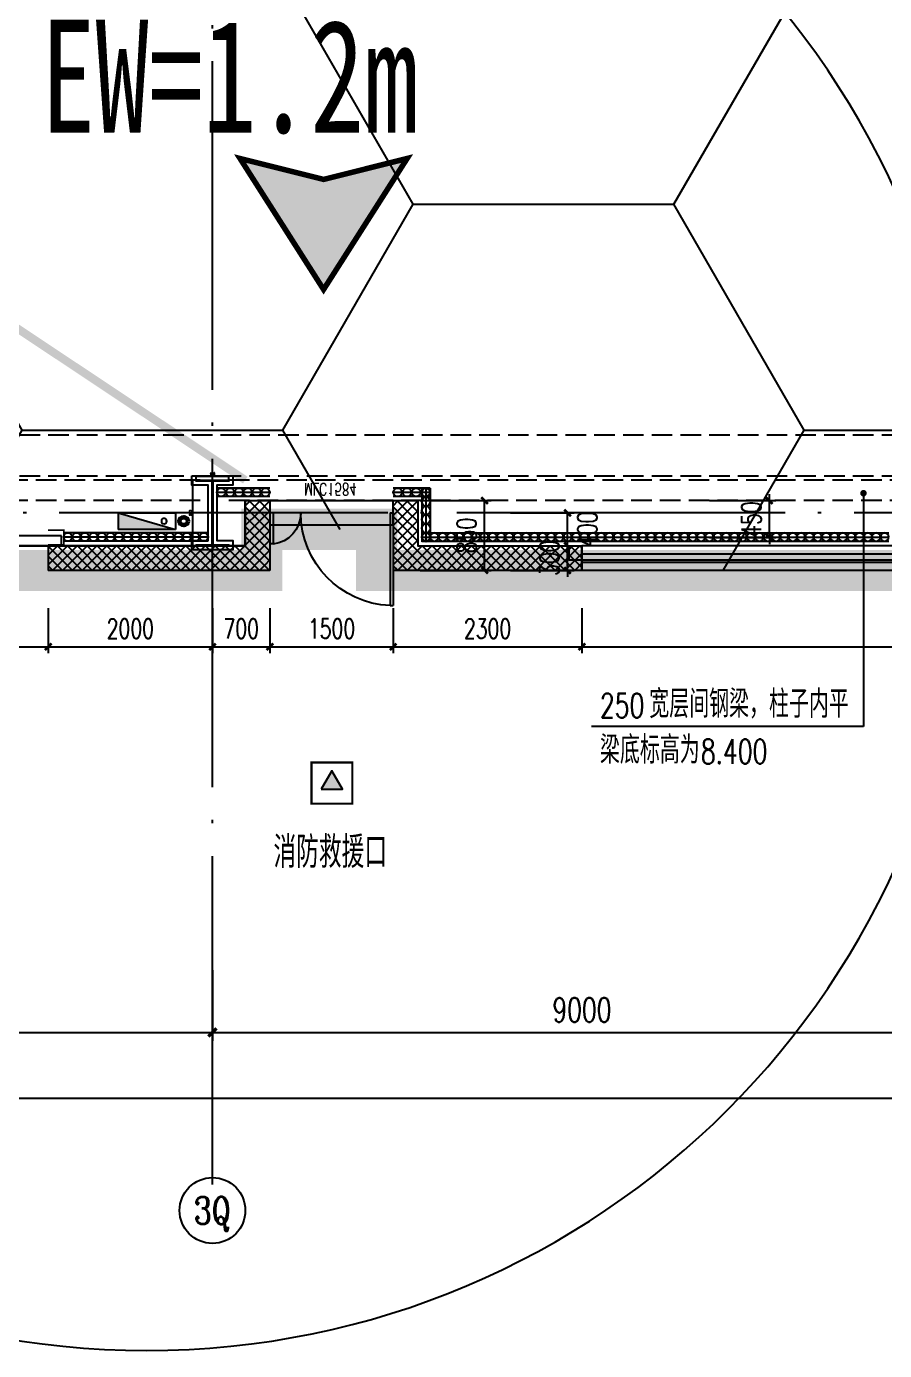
# Model space of a CAD drawing. Extents: x -821772 to -21949, y 506164 to 1049594.
# Drawn here: x -257119 to -246670, y 538719 to 554844 of the extents above; entities that cross this region are included whole.
import ezdxf
from ezdxf.enums import TextEntityAlignment as Align
from ezdxf.xclip import XClip

# ---------------------------------------------------------------- set-up
doc = ezdxf.new("R2010")
doc.units = 0
doc.header["$LTSCALE"] = 1000
doc.header["$MEASUREMENT"] = 0
doc.header["$XCLIPFRAME"] = 2
for name, pattern in [('10平面20250807_t3$0$10平面$0$DASH', [0.35, 0.25, -0.1]), ('10平面20250807_t3$0$DASH', [0.35, 0.25, -0.1]), ('10平面20250807_t3$0$DOTE', [2.42, 2, -0.2, 0.02, -0.2]), ('ACAD_ISO04W100', [30.5, 24, -3, 0.5, -3]), ('DASH', [0.35, 0.25, -0.1])]:
    doc.linetypes.add(name, pattern=pattern)
doc.layers.get('Defpoints').update_dxf_attribs({"color": 210})
for name, color, linetype, lineweight in [('1-防火分区线', 201, 'DASH', 50), ('10平面20250807_t3$0$LG-ZF消防', 1, 'Continuous', 60), ('s疏散距离', 1, 'ACAD_ISO04W100', 18)]:
    doc.layers.add(name, color=color, linetype=linetype, lineweight=lineweight)
for name, color, linetype in [('10平面20250807_t3$0$10平面$0$WINDOW', 8, 'Continuous'), ('10平面20250807_t3$0$10平面$0$WINDOW_TEXT', 8, 'Continuous'), ('10平面20250807_t3$0$A-AXIS-D', 8, 'Continuous'), ('10平面20250807_t3$0$A-AXIS-DOTE', 8, '10平面20250807_t3$0$DOTE'), ('10平面20250807_t3$0$A-AXIS-DP', 8, 'Continuous'), ('10平面20250807_t3$0$A-AXIS-SYMB', 8, 'Continuous'), ('10平面20250807_t3$0$A-HATCH-2', 8, 'Continuous'), ('10平面20250807_t3$0$A-HRAIL', 8, 'Continuous'), ('10平面20250807_t3$0$A-LIN-V', 8, 'Continuous'), ('10平面20250807_t3$0$A-SFCE', 8, 'Continuous'), ('10平面20250807_t3$0$A-TEXT', 8, 'Continuous'), ('10平面20250807_t3$0$A-WINDOW', 8, 'Continuous'), ('10平面20250807_t3$0$AS-COLN', 8, 'Continuous'), ('10平面20250807_t3$0$AS-WALL', 8, 'Continuous'), ('10平面20250807_t3$0$AS-结构边线层', 8, 'Continuous'), ('10平面20250807_t3$0$DIM_SYMB', 8, 'Continuous'), ('10平面20250807_t3$0$PUB_HATCH', 8, 'Continuous'), ('10平面20250807_t3$0$PUB_TEXT', 8, 'Continuous'), ('10平面20250807_t3$0$RP-N2-01$0$$0$A-WIND-J', 8, 'Continuous'), ('10平面20250807_t3$0$RP-N2-01$0$A-WIND-J', 8, 'Continuous'), ('10平面20250807_t3$0$SB_ZF消火栓', 10, 'Continuous'), ('10平面20250807_t3$0$SB_ZF消火栓M', 10, 'Continuous'), ('10平面20250807_t3$0$建-窗', 8, 'Continuous'), ('PUB_HATCH', 8, 'Continuous'), ('SPACE', 7, 'Continuous'), ('指示', 1, 'Continuous')]:
    doc.layers.add(name, color=color, linetype=linetype)
doc.styles.add('10平面20250807_t3$0$10平面$0$_TCH_WINDOW', font='SIMPLEX', dxfattribs={"height": 3.5, "bigfont": 'GBCBIG'})
doc.styles.add('10平面20250807_t3$0$_TCH_AXIS', font='COMPLEX', dxfattribs={"bigfont": 'GBCBIG'})
doc.styles.add('10平面20250807_t3$0$_TCH_DIM', font='SIMPLEX', dxfattribs={"bigfont": 'GBCBIG'})
doc.styles.add('10平面20250807_t3$0$_TCH_DIM_T3', font='SIMPLEX', dxfattribs={"width": 0.705882, "bigfont": 'GBCBIG'})
doc.styles.add('黑体', font='simhei.ttf', dxfattribs={"width": 0.7})
doc.dimstyles.new('10平面20250807_t3$0$_TCH_ARCH&&10', dxfattribs={"dimtxt": 29.75, "dimasz": 10, "dimexe": 10, "dimexo": 10, "dimgap": 12.625, "dimtad": 1, "dimdec": 0, "dimzin": 0, "dimdsep": 46, "dimtxsty": '10平面20250807_t3$0$_TCH_DIM_T3', "dimblk": '10平面20250807_t3$0$_ArchTick', "dimcen": 0.09, "dimclrt": 7, "dimazin": 2, "dimtfac": 1, "dimtdec": 0, "dimtix": 1, "dimtmove": 2, "dimatfit": 3, "dimfxl": 0, "dimtolj": 1, "dimtzin": 0, "dimarcsym": 0})
doc.dimstyles.new('10平面20250807_t3$0$_TCH_ARCH&&100', dxfattribs={"dimtxt": 297.5, "dimasz": 100, "dimexe": 100, "dimexo": 100, "dimgap": 126.25, "dimtad": 1, "dimdec": 0, "dimzin": 0, "dimdsep": 46, "dimtxsty": '10平面20250807_t3$0$_TCH_DIM_T3', "dimblk": '10平面20250807_t3$0$_ArchTick', "dimcen": 0.09, "dimclrt": 7, "dimazin": 2, "dimtfac": 1, "dimtdec": 0, "dimtix": 1, "dimtmove": 2, "dimatfit": 3, "dimfxl": 0, "dimtolj": 1, "dimtzin": 0, "dimarcsym": 0})
doc.dimstyles.new('10平面20250807_t3$0$_TCH_ARCH&&80', dxfattribs={"dimtxt": 238, "dimasz": 80, "dimexe": 80, "dimexo": 80, "dimgap": 101, "dimtad": 1, "dimdec": 0, "dimzin": 0, "dimdsep": 46, "dimtxsty": '10平面20250807_t3$0$_TCH_DIM_T3', "dimblk": '10平面20250807_t3$0$_ArchTick', "dimcen": 0.09, "dimclrt": 7, "dimazin": 2, "dimtfac": 1, "dimtdec": 0, "dimtix": 1, "dimtmove": 2, "dimatfit": 3, "dimfxl": 0, "dimtolj": 1, "dimtzin": 0, "dimarcsym": 0})
pattern_1 = [(45, (60, 0), (-60.000061, 60.000061), []), (135, (60, 0), (-60.000061, -60.000061), [])]

# ---------------------------------------------------------------- blocks, each defined once
blk = doc.blocks.new('指示')
at = {"layer": '指示'}
blk.add_hatch(color=8, dxfattribs=at).paths.add_polyline_path([(-248568, -61667), (-245540, -56919), (-242513, -61667), (-245540, -60909)])
at = {"layer": '指示', "color": 240, "const_width": 200}
blk.add_lwpolyline([(-248568, -61667), (-245540, -56919), (-242513, -61667), (-245540, -60909)], close=True, dxfattribs=at)
blk = doc.blocks.new('10平面20250807_t3$0$_ArchTick')
at = {"color": 0, "linetype": 'ByBlock', "const_width": 0.4}
blk.add_lwpolyline([(-0.5, -0.5), (0.5, 0.5)], dxfattribs=at)
blk = doc.blocks.new('*D9909')
at = {"layer": '10平面20250807_t3$0$A-AXIS-D', "color": 0, "lineweight": -2}
for p, q in [((-43118, -261470), (-43118, -262328)), ((-34118, -261470), (-34118, -262328)), ((-43118, -262228), (-34118, -262228))]:
    blk.add_line(p, q, dxfattribs=at)
at = {"layer": 'Defpoints', "color": 0}
for p in [(-43118, -261370), (-34118, -261370), (-34118, -262228)]:
    blk.add_point(p, dxfattribs=at)
at = {"layer": '10平面20250807_t3$0$A-AXIS-D', "color": 0, "lineweight": -2, "xscale": 100, "yscale": 100, "zscale": 100, "rotation": 180}
blk.add_blockref('10平面20250807_t3$0$_ArchTick', (-43118, -262228), dxfattribs=at)
at = {"layer": '10平面20250807_t3$0$A-AXIS-D', "color": 0, "lineweight": -2, "xscale": 100, "yscale": 100, "zscale": 100}
blk.add_blockref('10平面20250807_t3$0$_ArchTick', (-34118, -262228), dxfattribs=at)
at = {"layer": '10平面20250807_t3$0$A-AXIS-D', "color": 7, "insert": (-38618, -261953), "char_height": 297.5, "attachment_point": 5, "style": '10平面20250807_t3$0$_TCH_DIM_T3'}
blk.add_mtext('\\A1;9000', dxfattribs=at)
blk = doc.blocks.new('*D9910')
at = {"layer": '10平面20250807_t3$0$A-AXIS-D', "color": 0, "lineweight": -2}
for p, q in [((-34118, -261470), (-34118, -262328)), ((-25118, -261470), (-25118, -262328)), ((-34118, -262228), (-25118, -262228))]:
    blk.add_line(p, q, dxfattribs=at)
at = {"layer": 'Defpoints', "color": 0}
for p in [(-34118, -261370), (-25118, -261370), (-25118, -262228)]:
    blk.add_point(p, dxfattribs=at)
at = {"layer": '10平面20250807_t3$0$A-AXIS-D', "color": 0, "lineweight": -2, "xscale": 100, "yscale": 100, "zscale": 100, "rotation": 180}
blk.add_blockref('10平面20250807_t3$0$_ArchTick', (-34118, -262228), dxfattribs=at)
at = {"layer": '10平面20250807_t3$0$A-AXIS-D', "color": 0, "lineweight": -2, "xscale": 100, "yscale": 100, "zscale": 100}
blk.add_blockref('10平面20250807_t3$0$_ArchTick', (-25118, -262228), dxfattribs=at)
at = {"layer": '10平面20250807_t3$0$A-AXIS-D', "color": 7, "insert": (-29618, -261953), "char_height": 297.5, "attachment_point": 5, "style": '10平面20250807_t3$0$_TCH_DIM_T3'}
blk.add_mtext('\\A1;9000', dxfattribs=at)
blk = doc.blocks.new('*D10049')
at = {"layer": '10平面20250807_t3$0$A-AXIS-D', "color": 0, "lineweight": -2}
for p, q in [((-93018, -261570), (-93018, -263128)), ((92682, -261570), (92682, -263128)), ((-93018, -263028), (92682, -263028))]:
    blk.add_line(p, q, dxfattribs=at)
at = {"layer": 'Defpoints', "color": 0}
for p in [(-93018, -261470), (92682, -261470), (92682, -263028)]:
    blk.add_point(p, dxfattribs=at)
at = {"layer": '10平面20250807_t3$0$A-AXIS-D', "color": 0, "lineweight": -2, "xscale": 100, "yscale": 100, "zscale": 100, "rotation": 180}
blk.add_blockref('10平面20250807_t3$0$_ArchTick', (-93018, -263028), dxfattribs=at)
at = {"layer": '10平面20250807_t3$0$A-AXIS-D', "color": 0, "lineweight": -2, "xscale": 100, "yscale": 100, "zscale": 100}
blk.add_blockref('10平面20250807_t3$0$_ArchTick', (92682, -263028), dxfattribs=at)
at = {"layer": '10平面20250807_t3$0$A-AXIS-D', "color": 7, "insert": (-168, -262753), "char_height": 297.5, "attachment_point": 5, "style": '10平面20250807_t3$0$_TCH_DIM_T3'}
blk.add_mtext('\\A1;185700', dxfattribs=at)
blk = doc.blocks.new('10平面20250807_t3$0$WINDOW2DLIB$DYNSTYLE$00000005')
at = {"color": 0}
for points in [[(-0.5, 0.5), (0.5, 0.5)], [(0.5, -0.5), (0.5, 0.5)], [(0.5, 0.16667), (-0.5, 0.16667)], [(0.5, -0.16667), (-0.5, -0.16667)], [(-0.5, -0.5), (0.5, -0.5)]]:
    blk.add_lwpolyline(points, dxfattribs=at)
blk = doc.blocks.new('10平面20250807_t3$0$10平面$0$$DorLib2D$00000126')
at = {"color": 0, "linetype": 'Continuous'}
for p, q in [((-0.532, 0.5), (-0.532, 0.9)), ((0.532, 0.9), (0.532, 0.5))]:
    blk.add_line(p, q, dxfattribs=at)
at = {"color": 0, "linetype": '10平面20250807_t3$0$10平面$0$DASH'}
for p, q in [((-0.532, 0.9), (0.532, 0.9)), ((-0.532, 0.5), (0.532, 0.5))]:
    blk.add_line(p, q, dxfattribs=at)
blk = doc.blocks.new('10平面20250807_t3$0$DOOR2DLIB$SYSLIB$00000123')
at = {"color": 0}
for p, q in [((0.475, -0.001), (0.475, 0.752)), ((0.475, 0.752), (0.5, 0.752)), ((0.5, -0.001), (0.5, 0.752)), ((-0.5, 0), (-0.5, 0.252)), ((-0.475, 0.252), (-0.5, 0.252)), ((-0.475, 0), (-0.475, 0.252)), ((-0.475, 0), (-0.5, 0)), ((0.475, -0.001), (0.5, -0.001))]:
    blk.add_line(p, q, dxfattribs=at)
for centre, radius, start, end in [((0.505, -0.002), 0.755, 92.2493, 179.7238), ((-0.501, 0.003), 0.251, 359.7899, 84.0974)]:
    blk.add_arc(centre, radius, start, end, dxfattribs=at)
blk = doc.blocks.new('10平面20250807_t3$0$42343243')
at = {"layer": '10平面20250807_t3$0$PUB_HATCH'}
h = blk.add_hatch(dxfattribs=at)
h.set_pattern_fill('多孔材料', color=256, scale=30, style=0)
h.set_pattern_definition(pattern_1)
h.paths.add_polyline_path([(-254454, 1222870), (-254154, 1223170), (-256854, 1223170), (-256854, 1222870)])
h = blk.add_hatch(dxfattribs=at)
h.set_pattern_fill('多孔材料', color=256, scale=30, style=0)
h.set_pattern_definition(pattern_1)
h.paths.add_polyline_path([(-254454, 1222320), (-254154, 1222620), (-254154, 1223170), (-254454, 1222870)])
h = blk.add_hatch(dxfattribs=at)
h.set_pattern_fill('多孔材料', color=256, scale=30, style=0)
h.set_pattern_definition(pattern_1)
h.paths.add_polyline_path([(-252354, 1222870), (-250354, 1222870), (-250354, 1223170), (-252654, 1223170)])
h = blk.add_hatch(dxfattribs=at)
h.set_pattern_fill('多孔材料', color=256, scale=30, style=0)
h.set_pattern_definition(pattern_1)
h.paths.add_polyline_path([(-252654, 1222620), (-252354, 1222320), (-252354, 1222870), (-252654, 1223170)])
h = blk.add_hatch(dxfattribs=at)
h.set_pattern_fill('多孔材料', color=256, scale=30, style=0)
h.set_pattern_definition(pattern_1)
h.paths.add_polyline_path([(-254454, 1222320), (-254154, 1222320), (-254154, 1222620)])
h = blk.add_hatch(dxfattribs=at)
h.set_pattern_fill('多孔材料', color=256, scale=30, style=0)
h.set_pattern_definition(pattern_1)
h.paths.add_polyline_path([(-252654, 1222620), (-252654, 1222320), (-252354, 1222320)])
at = {"layer": '10平面20250807_t3$0$10平面$0$WINDOW'}
blk.add_line((-252654, 1222620), (-254154, 1222620), dxfattribs=at)
at = {"layer": '10平面20250807_t3$0$AS-WALL'}
for p, q in [((-254154, 1223170), (-256854, 1223170)), ((-256854, 1222870), (-256854, 1223170)), ((-254154, 1222620), (-254154, 1223170)), ((-250354, 1223170), (-252654, 1223170)), ((-252654, 1222620), (-252654, 1223170)), ((-250354, 1222870), (-250354, 1223170)), ((-254454, 1222870), (-256854, 1222870)), ((-254454, 1222320), (-254454, 1222870)), ((-252354, 1222870), (-250354, 1222870)), ((-252354, 1222320), (-252354, 1222870)), ((-254154, 1222320), (-254154, 1222620)), ((-252654, 1222620), (-252654, 1222320)), ((-254454, 1222320), (-254154, 1222320)), ((-252654, 1222320), (-252354, 1222320))]:
    blk.add_line(p, q, dxfattribs=at)
at = {"layer": '10平面20250807_t3$0$10平面$0$WINDOW'}
ref = blk.add_blockref('10平面20250807_t3$0$DOOR2DLIB$SYSLIB$00000123', (-253404, 1222470), dxfattribs=dict(at, xscale=-1500, yscale=-1500, zscale=300, rotation=179.9999999999555))
ref.add_attrib('A', 'MLC1584', (-253737, 1222108), dxfattribs={"layer": '10平面20250807_t3$0$10平面$0$WINDOW_TEXT', "ltscale": 500, "height": 148.8, "rotation": 360, "style": '10平面20250807_t3$0$10平面$0$_TCH_WINDOW', "width": 0.705882})
ref = blk.add_blockref('10平面20250807_t3$0$10平面$0$$DorLib2D$00000126', (-259354, 1223020), dxfattribs=dict(at, xscale=5000, yscale=300, zscale=300, rotation=179.9999999999992))
ref.add_attrib('A', 'JLM5050', (-259655, 1223016), dxfattribs={"layer": '10平面20250807_t3$0$10平面$0$WINDOW_TEXT', "ltscale": 500, "height": 148.8, "rotation": 360, "style": '10平面20250807_t3$0$10平面$0$_TCH_WINDOW', "width": 0.705882})
at = {"layer": '10平面20250807_t3$0$建-窗', "xscale": -20900, "yscale": -300, "zscale": 300, "rotation": 359.9999999994902}
blk.add_blockref('10平面20250807_t3$0$WINDOW2DLIB$DYNSTYLE$00000005', (-239904, 1223020), dxfattribs=at)
blk = doc.blocks.new('10平面20250807_t3$0$43243')
at = {"layer": '10平面20250807_t3$0$AS-结构边线层'}
blk.add_lwpolyline([(-277514, 548350), (-263994, 548350), (-263994, 548520), (-254454, 548520), (-254454, 549070), (-252354, 549070), (-252354, 548520), (-250514, 548520), (-250514, 548350), (-229294, 548350), (-229294, 548520), (-227454, 548520), (-227454, 549070), (-225354, 549070)], dxfattribs=at)
blk = doc.blocks.new('*D10484')
at = {"layer": '10平面20250807_t3$0$A-AXIS-DP', "color": 0, "lineweight": -2}
for p, q in [((-248072, 549070), (-248072, 549150)), ((-248800, 549070), (-247992, 549070)), ((-248072, 548620), (-248072, 549070)), ((-248800, 548620), (-247992, 548620)), ((-248072, 548620), (-248072, 548540))]:
    blk.add_line(p, q, dxfattribs=at)
at = {"layer": 'Defpoints', "color": 0}
for p in [(-248880, 549070), (-248072, 549070), (-248880, 548620)]:
    blk.add_point(p, dxfattribs=at)
at = {"layer": '10平面20250807_t3$0$A-AXIS-DP', "color": 0, "lineweight": -2, "xscale": 80, "yscale": 80, "zscale": 80}
for p, rotation in [((-248072, 549070), 270), ((-248072, 548620), 90)]:
    blk.add_blockref('10平面20250807_t3$0$_ArchTick', p, dxfattribs=dict(at, rotation=rotation))
at = {"layer": '10平面20250807_t3$0$A-AXIS-DP', "color": 7, "insert": (-248292, 548845), "char_height": 238, "attachment_point": 5, "rotation": 90, "style": '10平面20250807_t3$0$_TCH_DIM_T3'}
blk.add_mtext('\\A1;450', dxfattribs=at)
blk = doc.blocks.new('10平面20250807_t3$0$4324324')
at = {"layer": '10平面20250807_t3$0$A-HATCH-2', "linetype": '10平面20250807_t3$0$DASH'}
for p, q in [((-312854.2, 549870), (-138054.2, 549870)), ((-312854.2, 549370), (-138054.2, 549370))]:
    blk.add_line(p, q, dxfattribs=at)
blk = doc.blocks.new('*D10492')
at = {"layer": '10平面20250807_t3$0$A-AXIS-DP', "color": 0, "lineweight": -2}
for p, q in [((-165054, 621030), (-165054, 621079)), ((-165054, 621069), (-164654, 621069)), ((-164654, 621030), (-164654, 621079))]:
    blk.add_line(p, q, dxfattribs=at)
at = {"layer": 'Defpoints', "color": 0}
for p in [(-165054, 621020), (-164654, 621069), (-164654, 621020)]:
    blk.add_point(p, dxfattribs=at)
at = {"layer": '10平面20250807_t3$0$A-AXIS-DP', "color": 0, "lineweight": -2, "xscale": 10, "yscale": 10, "zscale": 10, "rotation": 180}
blk.add_blockref('10平面20250807_t3$0$_ArchTick', (-165054, 621069), dxfattribs=at)
at = {"layer": '10平面20250807_t3$0$A-AXIS-DP', "color": 0, "lineweight": -2, "xscale": 10, "yscale": 10, "zscale": 10}
blk.add_blockref('10平面20250807_t3$0$_ArchTick', (-164654, 621069), dxfattribs=at)
at = {"layer": '10平面20250807_t3$0$A-AXIS-DP', "color": 7, "insert": (-164854, 621096), "char_height": 29.8, "attachment_point": 5, "style": '10平面20250807_t3$0$_TCH_DIM_T3'}
blk.add_mtext('\\A1;400', dxfattribs=at)
blk = doc.blocks.new('*D10493')
at = {"layer": '10平面20250807_t3$0$A-AXIS-DP', "color": 0, "lineweight": -2}
for p, q in [((-165064, 621020), (-165105, 621020)), ((-165095, 620220), (-165095, 621020)), ((-165064, 620220), (-165105, 620220))]:
    blk.add_line(p, q, dxfattribs=at)
at = {"layer": 'Defpoints', "color": 0}
for p in [(-165095, 621020), (-165054, 621020), (-165054, 620220)]:
    blk.add_point(p, dxfattribs=at)
at = {"layer": '10平面20250807_t3$0$A-AXIS-DP', "color": 0, "lineweight": -2, "xscale": 10, "yscale": 10, "zscale": 10}
for p, rotation in [((-165095, 621020), 90), ((-165095, 620220), 270)]:
    blk.add_blockref('10平面20250807_t3$0$_ArchTick', p, dxfattribs=dict(at, rotation=rotation))
at = {"layer": '10平面20250807_t3$0$A-AXIS-DP', "color": 7, "insert": (-165123, 620620), "char_height": 29.8, "attachment_point": 5, "rotation": 90, "style": '10平面20250807_t3$0$_TCH_DIM_T3'}
blk.add_mtext('\\A1;800', dxfattribs=at)
blk = doc.blocks.new('10平面20250807_t3$0$RP-N2-01$0$$0$xfjy')
at = {"layer": '10平面20250807_t3$0$RP-N2-01$0$$0$A-WIND-J'}
h = blk.add_hatch(color=256, dxfattribs=at)
h.dxf.hatch_style = 1
h.paths.add_polyline_path([(1141876, -26214), (1142135, -26214), (1142005, -25989)])
at = {"layer": '10平面20250807_t3$0$RP-N2-01$0$$0$A-WIND-J', "const_width": 25}
blk.add_lwpolyline([(1141755, -25889), (1141755, -26389), (1142255, -26389), (1142255, -25889)], close=True, dxfattribs=at)
at = {"layer": '10平面20250807_t3$0$RP-N2-01$0$$0$A-WIND-J'}
for points in [[(1141755, -26389), (1142255, -26389), (1142255, -25889), (1141755, -25889)], [(1141876, -26214), (1142135, -26214), (1142005, -25989)]]:
    blk.add_lwpolyline(points, close=True, dxfattribs=at)
blk = doc.blocks.new('10平面20250807_t3$0$RP-N2-01$0$xfjy')
at = {"layer": '10平面20250807_t3$0$RP-N2-01$0$$0$A-WIND-J'}
blk.add_blockref('10平面20250807_t3$0$RP-N2-01$0$$0$xfjy', (0, 0), dxfattribs=at)
blk = doc.blocks.new('10平面20250807_t3$0$1232')
at = {"layer": '10平面20250807_t3$0$RP-N2-01$0$A-WIND-J'}
blk.add_blockref('10平面20250807_t3$0$RP-N2-01$0$xfjy', (-1395405, 571769, 0), dxfattribs=at)
at = {"layer": '10平面20250807_t3$0$A-TEXT', "style": '10平面20250807_t3$0$_TCH_DIM'}
blk.add_text('消防救援口', height=384.1, dxfattribs=at).set_placement((-254111, 544597, 0))
blk = doc.blocks.new('10平面20250807_t3$0$3333')
at = {"layer": '10平面20250807_t3$0$A-SFCE', "const_width": 20}
blk.add_lwpolyline([(-227064, 766320), (-227064, 766510), (-227244, 766510), (-227244, 766320)], dxfattribs=at)
blk = doc.blocks.new('10平面20250807_t3$0$99平面图例外参$0$$LinePat$圆环')
for points in [[(0, 150), (300, 150)], [(0, 0), (300, 0)], [(0, -150), (300, -150)]]:
    blk.add_lwpolyline(points)
at = {"color": 0}
blk.add_circle((150, 0), 150, dxfattribs=at)
blk = doc.blocks.new('10平面20250807_t3$0$34242343243')
at = {"layer": '10平面20250807_t3$0$A-HRAIL', "yscale": 0.3333333333333333, "zscale": 0.3333333333333333}
for p, xscale, rotation in [((-254693, 549170), 0.3588888661932368, 180), ((-254585, 549170), 0.3588888661932368, 180), ((-254477, 549170), 0.3588888661932368, 180), ((-254370, 549170), 0.3588888661932368, 180), ((-254262, 549170), 0.3588888661932368, 180), ((-254154, 549170), 0.3588888661932368, 180), ((-252542, 549170), 0.3749999999076196, 180), ((-252429, 549170), 0.3749999999076196, 180), ((-252317, 549170), 0.3749999999076196, 180), ((-252204, 549170), 0.3749999999076196, 180), ((-252254, 549220), 0.3611111227129974, 270), ((-252254, 549112), 0.3611111227129974, 270), ((-252254, 549003), 0.3611111227129974, 270), ((-252254, 548895), 0.3611111227129974, 270), ((-252254, 548787), 0.3611111227129974, 270), ((-256562, 548626), 0.3444737743800529, 180.000000000205), ((-256458, 548626), 0.3444737743800529, 180.000000000205), ((-256355, 548626), 0.3444737743800529, 180.000000000205), ((-256252, 548626), 0.3444737743800529, 180.000000000205), ((-256148, 548626), 0.3444737743800529, 180.000000000205), ((-256045, 548626), 0.3444737743800529, 180.000000000205), ((-255942, 548626), 0.3444737743800529, 180.000000000205), ((-255838, 548626), 0.3444737743800529, 180.000000000205), ((-255735, 548626), 0.3444737743800529, 180.000000000205), ((-255632, 548626), 0.3444737743800529, 180.000000000205), ((-255528, 548626), 0.3444737743800529, 180.000000000205), ((-255425, 548626), 0.3444737743800529, 180.000000000205), ((-255322, 548626), 0.3444737743800529, 180.000000000205), ((-255218, 548626), 0.3444737743800529, 180.000000000205), ((-255115, 548626), 0.3444737743800529, 180.000000000205), ((-255012, 548626), 0.3444737743800529, 180.000000000205), ((-254908, 548626), 0.3444737743800529, 180.000000000205), ((-252254, 548678), 0.3611111227129974, 270), ((-252304, 548626), -0.3384127419231498, 179.9999999997967), ((-252203, 548626), -0.3384127419231498, 179.9999999997967), ((-252101, 548626), -0.3384127419231498, 179.9999999997967), ((-252000, 548626), -0.3384127419231498, 179.9999999997967), ((-251898, 548626), -0.3384127419231498, 179.9999999997967), ((-251797, 548626), -0.3384127419231498, 179.9999999997967), ((-251695, 548626), -0.3384127419231498, 179.9999999997967), ((-251594, 548626), -0.3384127419231498, 179.9999999997967), ((-251492, 548626), -0.3384127419231498, 179.9999999997967), ((-251390, 548626), -0.3384127419231498, 179.9999999997967), ((-251289, 548626), -0.3384127419231498, 179.9999999997967), ((-251187, 548626), -0.3384127419231498, 179.9999999997967), ((-251086, 548626), -0.3384127419231498, 179.9999999997967), ((-250984, 548626), -0.3384127419231498, 179.9999999997967), ((-250883, 548626), -0.3384127419231498, 179.9999999997967), ((-250781, 548626), -0.3384127419231498, 179.9999999997967), ((-250680, 548626), -0.3384127419231498, 179.9999999997967), ((-250578, 548626), -0.3384127419231498, 179.9999999997967), ((-250477, 548626), -0.3384127419231498, 179.9999999997967), ((-250375, 548626), -0.3384127419231498, 179.9999999997967), ((-250274, 548626), -0.3384127419231498, 179.9999999997967), ((-250172, 548626), -0.3384127419231498, 179.9999999997967), ((-250071, 548626), -0.3384127419231498, 179.9999999997967), ((-249969, 548626), -0.3384127419231498, 179.9999999997967), ((-249868, 548626), -0.3384127419231498, 179.9999999997967), ((-249766, 548626), -0.3384127419231498, 179.9999999997967), ((-249665, 548626), -0.3384127419231498, 179.9999999997967), ((-249563, 548626), -0.3384127419231498, 179.9999999997967), ((-249462, 548626), -0.3384127419231498, 179.9999999997967), ((-249360, 548626), -0.3384127419231498, 179.9999999997967), ((-249258, 548626), -0.3384127419231498, 179.9999999997967), ((-249157, 548626), -0.3384127419231498, 179.9999999997967), ((-249055, 548626), -0.3384127419231498, 179.9999999997967), ((-248954, 548626), -0.3384127419231498, 179.9999999997967), ((-248852, 548626), -0.3384127419231498, 179.9999999997967), ((-248751, 548626), -0.3384127419231498, 179.9999999997967), ((-248649, 548626), -0.3384127419231498, 179.9999999997967), ((-248548, 548626), -0.3384127419231498, 179.9999999997967), ((-248446, 548626), -0.3384127419231498, 179.9999999997967), ((-248345, 548626), -0.3384127419231498, 179.9999999997967), ((-248243, 548626), -0.3384127419231498, 179.9999999997967), ((-248142, 548626), -0.3384127419231498, 179.9999999997967), ((-248040, 548626), -0.3384127419231498, 179.9999999997967), ((-247939, 548626), -0.3384127419231498, 179.9999999997967), ((-247837, 548626), -0.3384127419231498, 179.9999999997967), ((-247736, 548626), -0.3384127419231498, 179.9999999997967), ((-247634, 548626), -0.3384127419231498, 179.9999999997967), ((-247533, 548626), -0.3384127419231498, 179.9999999997967), ((-247431, 548626), -0.3384127419231498, 179.9999999997967), ((-247330, 548626), -0.3384127419231498, 179.9999999997967), ((-247228, 548626), -0.3384127419231498, 179.9999999997967), ((-247126, 548626), -0.3384127419231498, 179.9999999997967), ((-247025, 548626), -0.3384127419231498, 179.9999999997967), ((-246923, 548626), -0.3384127419231498, 179.9999999997967), ((-246822, 548626), -0.3384127419231498, 179.9999999997967), ((-246720, 548626), -0.3384127419231498, 179.9999999997967)]:
    blk.add_blockref('10平面20250807_t3$0$99平面图例外参$0$$LinePat$圆环', p, dxfattribs=dict(at, xscale=xscale, rotation=rotation))
at = {"layer": '10平面20250807_t3$0$A-SFCE', "rotation": 270}
blk.add_blockref('10平面20250807_t3$0$3333', (-1023175, 321466), dxfattribs=at)
blk = doc.blocks.new('10平面20250807_t3$0$A$C5D961328')
at = {"layer": '10平面20250807_t3$0$SB_ZF消火栓'}
blk.add_hatch(color=256, dxfattribs=at).paths.add_polyline_path([(0, 40), (700, 40), (700, 240)])
at = {"layer": '10平面20250807_t3$0$A-LIN-V', "ltscale": 500}
blk.add_circle((350, 40), 10001, dxfattribs=at)
at = {"layer": '10平面20250807_t3$0$SB_ZF消火栓'}
for p, q in [((700, 240), (0, 240)), ((0, 240), (0, 40)), ((700, 240), (0, 40)), ((700, 240), (700, 40)), ((0, 40), (700, 40))]:
    blk.add_line(p, q, dxfattribs=at)
at = {"layer": '10平面20250807_t3$0$SB_ZF消火栓', "color": 1}
blk.add_circle((140, 140), 32.5, dxfattribs=at)
blk = doc.blocks.new('10平面20250807_t3$0$we42342343234')
at = {"layer": '10平面20250807_t3$0$LG-ZF消防'}
blk.add_circle((-255204, 548820), 50, dxfattribs=at)
at = {"layer": '10平面20250807_t3$0$SB_ZF消火栓M', "xscale": -1}
blk.add_blockref('10平面20250807_t3$0$A$C5D961328', (-255304, 548680), dxfattribs=at)
blk = doc.blocks.new('10平面20250807_t3$0$234243242332')
at = {"layer": '10平面20250807_t3$0$SB_ZF消火栓'}
blk.add_blockref('10平面20250807_t3$0$we42342343234', (0, 0), dxfattribs=at)
blk = doc.blocks.new('*D11910')
at = {"layer": '10平面20250807_t3$0$A-AXIS-DP', "color": 0, "lineweight": -2}
for p, q in [((-250530, 548520), (-250530, 548600)), ((-251224, 548520), (-250450, 548520)), ((-250530, 548220), (-250530, 548520)), ((-251224, 548220), (-250450, 548220)), ((-250530, 548220), (-250530, 548140))]:
    blk.add_line(p, q, dxfattribs=at)
at = {"layer": 'Defpoints', "color": 0}
for p in [(-251304, 548520), (-250530, 548520), (-251304, 548220)]:
    blk.add_point(p, dxfattribs=at)
at = {"layer": '10平面20250807_t3$0$A-AXIS-DP', "color": 0, "lineweight": -2, "xscale": 80, "yscale": 80, "zscale": 80}
for p, rotation in [((-250530, 548520), 270), ((-250530, 548220), 90)]:
    blk.add_blockref('10平面20250807_t3$0$_ArchTick', p, dxfattribs=dict(at, rotation=rotation))
at = {"layer": '10平面20250807_t3$0$A-AXIS-DP', "color": 7, "insert": (-250750, 548370), "char_height": 238, "attachment_point": 5, "rotation": 90, "style": '10平面20250807_t3$0$_TCH_DIM_T3'}
blk.add_mtext('\\A1;300', dxfattribs=at)
blk = doc.blocks.new('*D11911')
at = {"layer": '10平面20250807_t3$0$A-AXIS-DP', "color": 0, "lineweight": -2}
for p, q in [((-251224, 548920), (-250450, 548920)), ((-250530, 548520), (-250530, 548920)), ((-251224, 548520), (-250450, 548520))]:
    blk.add_line(p, q, dxfattribs=at)
at = {"layer": 'Defpoints', "color": 0}
for p in [(-251304, 548920), (-250530, 548920), (-251304, 548520)]:
    blk.add_point(p, dxfattribs=at)
at = {"layer": '10平面20250807_t3$0$A-AXIS-DP', "color": 0, "lineweight": -2, "xscale": 80, "yscale": 80, "zscale": 80}
for p, rotation in [((-250530, 548920), 90), ((-250530, 548520), 270)]:
    blk.add_blockref('10平面20250807_t3$0$_ArchTick', p, dxfattribs=dict(at, rotation=rotation))
at = {"layer": '10平面20250807_t3$0$A-AXIS-DP', "color": 7, "insert": (-250290, 548720), "char_height": 238, "attachment_point": 5, "rotation": 90, "style": '10平面20250807_t3$0$_TCH_DIM_T3'}
blk.add_mtext('\\A1;400', dxfattribs=at)
blk = doc.blocks.new('*D11914')
at = {"layer": '10平面20250807_t3$0$A-AXIS-DP', "color": 0, "lineweight": -2}
for p, q in [((-252324, 549070), (-251460, 549070)), ((-251540, 548220), (-251540, 549070)), ((-252324, 548220), (-251460, 548220))]:
    blk.add_line(p, q, dxfattribs=at)
at = {"layer": 'Defpoints', "color": 0}
for p in [(-252404, 549070), (-251540, 549070), (-252404, 548220)]:
    blk.add_point(p, dxfattribs=at)
at = {"layer": '10平面20250807_t3$0$A-AXIS-DP', "color": 0, "lineweight": -2, "xscale": 80, "yscale": 80, "zscale": 80}
for p, rotation in [((-251540, 549070), 90), ((-251540, 548220), 270)]:
    blk.add_blockref('10平面20250807_t3$0$_ArchTick', p, dxfattribs=dict(at, rotation=rotation))
at = {"layer": '10平面20250807_t3$0$A-AXIS-DP', "color": 7, "insert": (-251760, 548645), "char_height": 238, "attachment_point": 5, "rotation": 90, "style": '10平面20250807_t3$0$_TCH_DIM_T3'}
blk.add_mtext('\\A1;850', dxfattribs=at)
blk = doc.blocks.new('*D12123')
at = {"layer": '10平面20250807_t3$0$A-AXIS-DP', "color": 0, "lineweight": -2}
for p, q in [((-259354, 547760), (-259354, 547210)), ((-256854, 547760), (-256854, 547210)), ((-259354, 547290), (-256854, 547290))]:
    blk.add_line(p, q, dxfattribs=at)
at = {"layer": 'Defpoints', "color": 0}
for p in [(-259354, 547840), (-256854, 547840), (-256854, 547290)]:
    blk.add_point(p, dxfattribs=at)
at = {"layer": '10平面20250807_t3$0$A-AXIS-DP', "color": 0, "lineweight": -2, "xscale": 80, "yscale": 80, "zscale": 80, "rotation": 180}
blk.add_blockref('10平面20250807_t3$0$_ArchTick', (-259354, 547290), dxfattribs=at)
at = {"layer": '10平面20250807_t3$0$A-AXIS-DP', "color": 0, "lineweight": -2, "xscale": 80, "yscale": 80, "zscale": 80}
blk.add_blockref('10平面20250807_t3$0$_ArchTick', (-256854, 547290), dxfattribs=at)
at = {"layer": '10平面20250807_t3$0$A-AXIS-DP', "color": 7, "insert": (-258104, 547510), "char_height": 238, "attachment_point": 5, "style": '10平面20250807_t3$0$_TCH_DIM_T3'}
blk.add_mtext('\\A1;2500', dxfattribs=at)
blk = doc.blocks.new('*D12124')
at = {"layer": '10平面20250807_t3$0$A-AXIS-DP', "color": 0, "lineweight": -2}
for p, q in [((-256854, 547760), (-256854, 547210)), ((-254854, 547760), (-254854, 547210)), ((-256854, 547290), (-254854, 547290))]:
    blk.add_line(p, q, dxfattribs=at)
at = {"layer": 'Defpoints', "color": 0}
for p in [(-256854, 547840), (-254854, 547840), (-254854, 547290)]:
    blk.add_point(p, dxfattribs=at)
at = {"layer": '10平面20250807_t3$0$A-AXIS-DP', "color": 0, "lineweight": -2, "xscale": 80, "yscale": 80, "zscale": 80, "rotation": 180}
blk.add_blockref('10平面20250807_t3$0$_ArchTick', (-256854, 547290), dxfattribs=at)
at = {"layer": '10平面20250807_t3$0$A-AXIS-DP', "color": 0, "lineweight": -2, "xscale": 80, "yscale": 80, "zscale": 80}
blk.add_blockref('10平面20250807_t3$0$_ArchTick', (-254854, 547290), dxfattribs=at)
at = {"layer": '10平面20250807_t3$0$A-AXIS-DP', "color": 7, "insert": (-255854, 547510), "char_height": 238, "attachment_point": 5, "style": '10平面20250807_t3$0$_TCH_DIM_T3'}
blk.add_mtext('\\A1;2000', dxfattribs=at)
blk = doc.blocks.new('*D12125')
at = {"layer": '10平面20250807_t3$0$A-AXIS-DP', "color": 0, "lineweight": -2}
for p, q in [((-254854, 547760), (-254854, 547210)), ((-254154, 547760), (-254154, 547210)), ((-254854, 547290), (-254154, 547290))]:
    blk.add_line(p, q, dxfattribs=at)
at = {"layer": 'Defpoints', "color": 0}
for p in [(-254854, 547840), (-254154, 547840), (-254154, 547290)]:
    blk.add_point(p, dxfattribs=at)
at = {"layer": '10平面20250807_t3$0$A-AXIS-DP', "color": 0, "lineweight": -2, "xscale": 80, "yscale": 80, "zscale": 80, "rotation": 180}
blk.add_blockref('10平面20250807_t3$0$_ArchTick', (-254854, 547290), dxfattribs=at)
at = {"layer": '10平面20250807_t3$0$A-AXIS-DP', "color": 0, "lineweight": -2, "xscale": 80, "yscale": 80, "zscale": 80}
blk.add_blockref('10平面20250807_t3$0$_ArchTick', (-254154, 547290), dxfattribs=at)
at = {"layer": '10平面20250807_t3$0$A-AXIS-DP', "color": 7, "insert": (-254504, 547510), "char_height": 238, "attachment_point": 5, "style": '10平面20250807_t3$0$_TCH_DIM_T3'}
blk.add_mtext('\\A1;700', dxfattribs=at)
blk = doc.blocks.new('*D12126')
at = {"layer": '10平面20250807_t3$0$A-AXIS-DP', "color": 0, "lineweight": -2}
for p, q in [((-254154, 547760), (-254154, 547210)), ((-252654, 547760), (-252654, 547210)), ((-254154, 547290), (-252654, 547290))]:
    blk.add_line(p, q, dxfattribs=at)
at = {"layer": 'Defpoints', "color": 0}
for p in [(-254154, 547840), (-252654, 547840), (-252654, 547290)]:
    blk.add_point(p, dxfattribs=at)
at = {"layer": '10平面20250807_t3$0$A-AXIS-DP', "color": 0, "lineweight": -2, "xscale": 80, "yscale": 80, "zscale": 80, "rotation": 180}
blk.add_blockref('10平面20250807_t3$0$_ArchTick', (-254154, 547290), dxfattribs=at)
at = {"layer": '10平面20250807_t3$0$A-AXIS-DP', "color": 0, "lineweight": -2, "xscale": 80, "yscale": 80, "zscale": 80}
blk.add_blockref('10平面20250807_t3$0$_ArchTick', (-252654, 547290), dxfattribs=at)
at = {"layer": '10平面20250807_t3$0$A-AXIS-DP', "color": 7, "insert": (-253404, 547510), "char_height": 238, "attachment_point": 5, "style": '10平面20250807_t3$0$_TCH_DIM_T3'}
blk.add_mtext('\\A1;1500', dxfattribs=at)
blk = doc.blocks.new('*D12127')
at = {"layer": '10平面20250807_t3$0$A-AXIS-DP', "color": 0, "lineweight": -2}
for p, q in [((-252654, 547760), (-252654, 547210)), ((-250354, 547760), (-250354, 547210)), ((-252654, 547290), (-250354, 547290))]:
    blk.add_line(p, q, dxfattribs=at)
at = {"layer": 'Defpoints', "color": 0}
for p in [(-252654, 547840), (-250354, 547840), (-250354, 547290)]:
    blk.add_point(p, dxfattribs=at)
at = {"layer": '10平面20250807_t3$0$A-AXIS-DP', "color": 0, "lineweight": -2, "xscale": 80, "yscale": 80, "zscale": 80, "rotation": 180}
blk.add_blockref('10平面20250807_t3$0$_ArchTick', (-252654, 547290), dxfattribs=at)
at = {"layer": '10平面20250807_t3$0$A-AXIS-DP', "color": 0, "lineweight": -2, "xscale": 80, "yscale": 80, "zscale": 80}
blk.add_blockref('10平面20250807_t3$0$_ArchTick', (-250354, 547290), dxfattribs=at)
at = {"layer": '10平面20250807_t3$0$A-AXIS-DP', "color": 7, "insert": (-251504, 547510), "char_height": 238, "attachment_point": 5, "style": '10平面20250807_t3$0$_TCH_DIM_T3'}
blk.add_mtext('\\A1;2300', dxfattribs=at)
blk = doc.blocks.new('*D12128')
at = {"layer": '10平面20250807_t3$0$A-AXIS-DP', "color": 0, "lineweight": -2}
for p, q in [((-250354, 547760), (-250354, 547210)), ((-229454, 547760), (-229454, 547210)), ((-250354, 547290), (-229454, 547290))]:
    blk.add_line(p, q, dxfattribs=at)
at = {"layer": 'Defpoints', "color": 0}
for p in [(-250354, 547840), (-229454, 547840), (-229454, 547290)]:
    blk.add_point(p, dxfattribs=at)
at = {"layer": '10平面20250807_t3$0$A-AXIS-DP', "color": 0, "lineweight": -2, "xscale": 80, "yscale": 80, "zscale": 80, "rotation": 180}
blk.add_blockref('10平面20250807_t3$0$_ArchTick', (-250354, 547290), dxfattribs=at)
at = {"layer": '10平面20250807_t3$0$A-AXIS-DP', "color": 0, "lineweight": -2, "xscale": 80, "yscale": 80, "zscale": 80}
blk.add_blockref('10平面20250807_t3$0$_ArchTick', (-229454, 547290), dxfattribs=at)
at = {"layer": '10平面20250807_t3$0$A-AXIS-DP', "color": 7, "insert": (-239904, 547510), "char_height": 238, "attachment_point": 5, "style": '10平面20250807_t3$0$_TCH_DIM_T3'}
blk.add_mtext('\\A1;20900', dxfattribs=at)
blk = doc.blocks.new('10平面20250807_t3$0$dote')
at = {"layer": '10平面20250807_t3$0$A-AXIS-D'}
blk.add_circle((-34117.8, -264396), 400, dxfattribs=at)
at = {"layer": '10平面20250807_t3$0$A-AXIS-DOTE', "ltscale": 2}
for p, q in [((-34117.8, -264080), (-34117.8, -167560.7)), ((98696.4, -255900), (-97273.6, -255900))]:
    blk.add_line(p, q, dxfattribs=at)
at = {"layer": '10平面20250807_t3$0$PUB_TEXT', "style": '10平面20250807_t3$0$_TCH_AXIS', "width": 0.807692}
blk.add_text('3Q', height=333.94, dxfattribs=at).set_placement((-34342.6, -264563), (-33893, -264563), align=Align.FIT)
at = {"layer": '10平面20250807_t3$0$A-AXIS-D'}
for base, p1, p2, picture, middle in [((-34117.8, -262227.8), (-43117.8, -261369.8), (-34117.8, -261369.8), '*D9909', (-38617.8, -261952.8)), ((-25117.8, -262227.8), (-34117.8, -261369.8), (-25117.8, -261369.8), '*D9910', (-29617.8, -261952.8)), ((92682.2, -263027.8), (-93017.8, -261469.8), (92682.2, -261469.8), '*D10049', (-167.8, -262752.8))]:
    dim = blk.add_linear_dim(base=base, p1=p1, p2=p2, angle=0, dimstyle='10平面20250807_t3$0$_TCH_ARCH&&100', override={"dimgap": 0}, dxfattribs=at)
    dim.commit()
    dim.dimension.update_dxf_attribs({"geometry": picture, "text_midpoint": middle, "dimtype": 129})
blk = doc.blocks.new('10平面20250807_t3$0$3243243')
at = {"layer": '10平面20250807_t3$0$A-AXIS-SYMB'}
for p, q in [((-246925.8, 549160), (-246925.8, 546320)), ((-246925.8, 546320), (-250240, 546320))]:
    blk.add_line(p, q, dxfattribs=at)
at = {"layer": '10平面20250807_t3$0$A-AXIS-SYMB', "const_width": 40}
blk.add_lwpolyline([(-246925.8, 549180, 1), (-246925.8, 549140, 1)], format="xyb", close=True, dxfattribs=at)
at = {"layer": '10平面20250807_t3$0$A-SFCE', "linetype": '10平面20250807_t3$0$DASH'}
for p, q in [((-255004.2, 549320), (-263604.2, 549320)), ((-255004.2, 549070), (-263604.2, 549070))]:
    blk.add_line(p, q, dxfattribs=at)
at = {"layer": '10平面20250807_t3$0$A-SFCE', "color": 2, "linetype": '10平面20250807_t3$0$DASH'}
for p, q in [((-246004.2, 549320), (-254704.2, 549320)), ((-246004.2, 549070), (-254704.2, 549070))]:
    blk.add_line(p, q, dxfattribs=at)
at = {"layer": '10平面20250807_t3$0$PUB_TEXT', "style": '10平面20250807_t3$0$_TCH_DIM', "width": 0.705882}
for s, p in [('250', (-250135, 546425)), ('8.400', (-248906.3, 545865))]:
    blk.add_text(s, height=297.5, dxfattribs=at).set_placement(p)
at = {"layer": '10平面20250807_t3$0$PUB_TEXT', "style": '10平面20250807_t3$0$_TCH_DIM'}
for s, p in [('宽层间钢梁，柱子内平', (-249535, 546425)), ('梁底标高为', (-250135, 545865))]:
    blk.add_text(s, height=337.59, dxfattribs=at).set_placement(p)
at = {"layer": '10平面20250807_t3$0$A-AXIS-DP', "color": 1}
dim = blk.add_aligned_dim(p1=(-248880, 548620), p2=(-248880, 549070), distance=-808, dimstyle='10平面20250807_t3$0$_TCH_ARCH&&80', dxfattribs=at)
dim.commit()
dim.dimension.update_dxf_attribs({"geometry": '*D10484', "text_midpoint": (-248292, 548845)})
blk = doc.blocks.new('10平面20250807_t3$0$w42343243')
at = {"layer": '10平面20250807_t3$0$A-HATCH-2'}
blk.add_lwpolyline([(-165104.2, 621070), (-164604.2, 621070), (-164604.2, 620958), (-164800.2, 620958), (-164800.2, 620282), (-164604.2, 620282), (-164604.2, 620170), (-165104.2, 620170), (-165104.2, 620282), (-164908.2, 620282), (-164908.2, 620958), (-165104.2, 620958)], close=True, dxfattribs=at)
at = {"layer": '10平面20250807_t3$0$AS-COLN', "color": 3}
blk.add_lwpolyline([(-165054.2, 621020), (-164654.2, 621020), (-164654.2, 621008), (-164850.2, 621008), (-164850.2, 620232), (-164654.2, 620232), (-164654.2, 620220), (-165054.2, 620220), (-165054.2, 620232), (-164858.2, 620232), (-164858.2, 621008), (-165054.2, 621008)], close=True, dxfattribs=at)
at = {"layer": '10平面20250807_t3$0$A-AXIS-DP'}
for p1, p2, distance, picture, middle in [((-165054.2, 620220), (-165054.2, 621020), 41.2, '*D10493', (-165122.9, 620620)), ((-165054.2, 621020), (-164654.2, 621020), 48.8, '*D10492', (-164854.2, 621096.2))]:
    dim = blk.add_aligned_dim(p1=p1, p2=p2, distance=distance, dimstyle='10平面20250807_t3$0$_TCH_ARCH&&10', dxfattribs=at)
    dim.commit()
    dim.dimension.update_dxf_attribs({"geometry": picture, "text_midpoint": middle})
blk = doc.blocks.new('10平面20250807_t3$0$42343')
at = {"layer": '10平面20250807_t3$0$A-WINDOW'}
blk.add_blockref('10平面20250807_t3$0$w42343243', (-90000, -71700), dxfattribs=at)
blk = doc.blocks.new('10平面20250807_t3')
blk.add_blockref('10平面20250807_t3$0$1232', (0, 0))
at = {"layer": '10平面20250807_t3$0$A-AXIS-DP'}
blk.add_blockref('10平面20250807_t3$0$3243243', (0, 0), dxfattribs=at)
at = {"layer": '10平面20250807_t3$0$A-WINDOW'}
for name in ['10平面20250807_t3$0$43243', '10平面20250807_t3$0$42343', '10平面20250807_t3$0$4324324']:
    blk.add_blockref(name, (0, 0), dxfattribs=at)
at = {"layer": '10平面20250807_t3$0$A-WINDOW', "xscale": -1, "rotation": 180}
blk.add_blockref('10平面20250807_t3$0$42343243', (0, 1771390), dxfattribs=at)
at = {"layer": '10平面20250807_t3$0$AS-WALL'}
blk.add_blockref('10平面20250807_t3$0$dote', (-220736.4, 804820), dxfattribs=at)
at = {"layer": '10平面20250807_t3$0$DIM_SYMB'}
blk.add_blockref('10平面20250807_t3$0$34242343243', (0, 0), dxfattribs=at)
at = {"layer": '10平面20250807_t3$0$SB_ZF消火栓', "linetype": 'Continuous'}
blk.add_blockref('10平面20250807_t3$0$234243242332', (0, 0), dxfattribs=at)
at = {"layer": '10平面20250807_t3$0$A-AXIS-DP'}
for p1, p2, distance, picture, middle in [((-252404.2, 548220), (-252404.2, 549070), -864.2, '*D11914', (-251760, 548645)), ((-251304.2, 548219.9), (-251304.2, 548519.9), -774.2, '*D11910', (-250750, 548369.9)), ((-259354.2, 547840), (-256854.2, 547840), -550, '*D12123', (-258104.2, 547510)), ((-256854.2, 547840), (-254854.2, 547840), -550, '*D12124', (-255854.2, 547510)), ((-254854.2, 547840), (-254154.2, 547840), -550, '*D12125', (-254504.2, 547510)), ((-254154.2, 547840), (-252654.2, 547840), -550, '*D12126', (-253404.2, 547510)), ((-252654.2, 547840), (-250354.2, 547840), -550, '*D12127', (-251504.2, 547510)), ((-250354.2, 547840), (-229454.2, 547840), -550, '*D12128', (-239904.2, 547510))]:
    dim = blk.add_aligned_dim(p1=p1, p2=p2, distance=distance, dimstyle='10平面20250807_t3$0$_TCH_ARCH&&80', dxfattribs=at)
    dim.commit()
    dim.dimension.update_dxf_attribs({"geometry": picture, "text_midpoint": middle})
dim = blk.add_linear_dim(base=(-250530, 548920), p1=(-251304.2, 548519.9), p2=(-251304.2, 548920), angle=90, dimstyle='10平面20250807_t3$0$_TCH_ARCH&&80', dxfattribs=at)
dim.commit()
dim.dimension.update_dxf_attribs({"geometry": '*D11911', "text_midpoint": (-250290, 548720), "dimtype": 129})

msp = doc.modelspace()

# ---------------------------------------------------------------- block references
at = {"ltscale": 100}
ref = msp.add_blockref('10平面20250807_t3', (0, 0), dxfattribs=at)
XClip(ref).set_block_clipping_path([(-386212.6353242097, 506163.79756496), (-21948.7593967821, 884998.2285294847)])

# ---------------------------------------------------------------- next in the draw order: hatches: boundary and pattern name
at = {"layer": 'PUB_HATCH', "ltscale": 5000}
h = msp.add_hatch(dxfattribs=at)
h.set_pattern_fill('HONEY', color=8, scale=2000)
h.set_pattern_definition([(0, (0, 0), (4762.5, 2749.63), [3175, -6350]), (120, (0, 0), (-4762.499, 2749.631), [3175, -6350]), (60, (0, 0), (0.0006, 5499.261), [-6350, 3175])])
h.paths.add_polyline_path([(-252854.2, 548219.9), (-252854.2, 548720), (-254254.2, 548720), (-254254.2, 548219.9), (-313754.2, 548219.9), (-313754.2, 567383.2), (-296221.3, 621420), (-254254.2, 621420), (-254254.2, 620920), (-252854.2, 620920), (-252854.2, 621420), (-200254.2, 621420), (-200254.2, 620920), (-198854.2, 620920), (-198854.2, 621420), (-146254.2, 621420), (-146254.2, 620920), (-144854.2, 620920), (-144854.2, 621420), (-128054.2, 621420), (-128054.2, 548219.9), (-144854.2, 548219.9), (-144854.2, 548720), (-146254.2, 548720), (-146254.2, 548219.9), (-198854.2, 548219.9), (-198854.2, 548720), (-200254.2, 548720), (-200254.2, 548219.9)])

# ---------------------------------------------------------------- next in the draw order: linework, layer by layer
at = {"layer": '1-防火分区线', "color": 1, "linetype": 'DASH', "ltscale": 5, "const_width": 500}
msp.add_lwpolyline([(-146254.2, 548219.9), (-198854.2, 548219.9), (-198854.2, 548720), (-200254.2, 548720), (-200254.2, 548219.9), (-252854.2, 548219.9), (-252854.2, 548720), (-254254.2, 548720), (-254254.2, 548219.9), (-313754.2, 548219.9), (-313754.2, 567383.2), (-296221.3, 621420), (-296221.3, 621420), (-254254.2, 621420), (-254254.2, 620920), (-252854.2, 620920), (-252854.2, 621420), (-200254.2, 621420), (-200254.2, 620920), (-198854.2, 620920), (-198854.2, 621420), (-146254.2, 621420)], dxfattribs=at)
at = {"layer": 's疏散距离', "linetype": 'DASH', "ltscale": 2, "const_width": 100}
msp.add_lwpolyline([(-254454.2, 549319.9), (-307202.2, 584419.9)], dxfattribs=at)

# ---------------------------------------------------------------- next in the draw order: block references
at = {"layer": '指示', "xscale": -0.3359999999217689, "yscale": 0.3359999999217689, "zscale": 0.3359999999217689, "rotation": 179.999955524289}
msp.add_blockref('指示', (-170999.3, 532516.2), dxfattribs=at)

# ---------------------------------------------------------------- next in the draw order: texts
at = {"layer": 'SPACE', "style": '黑体', "width": 0.7}
msp.add_text('EW=1.2m', height=1375.11, dxfattribs=at).set_placement((-256935.9, 553550.7))

doc.saveas('drawing.dxf')
